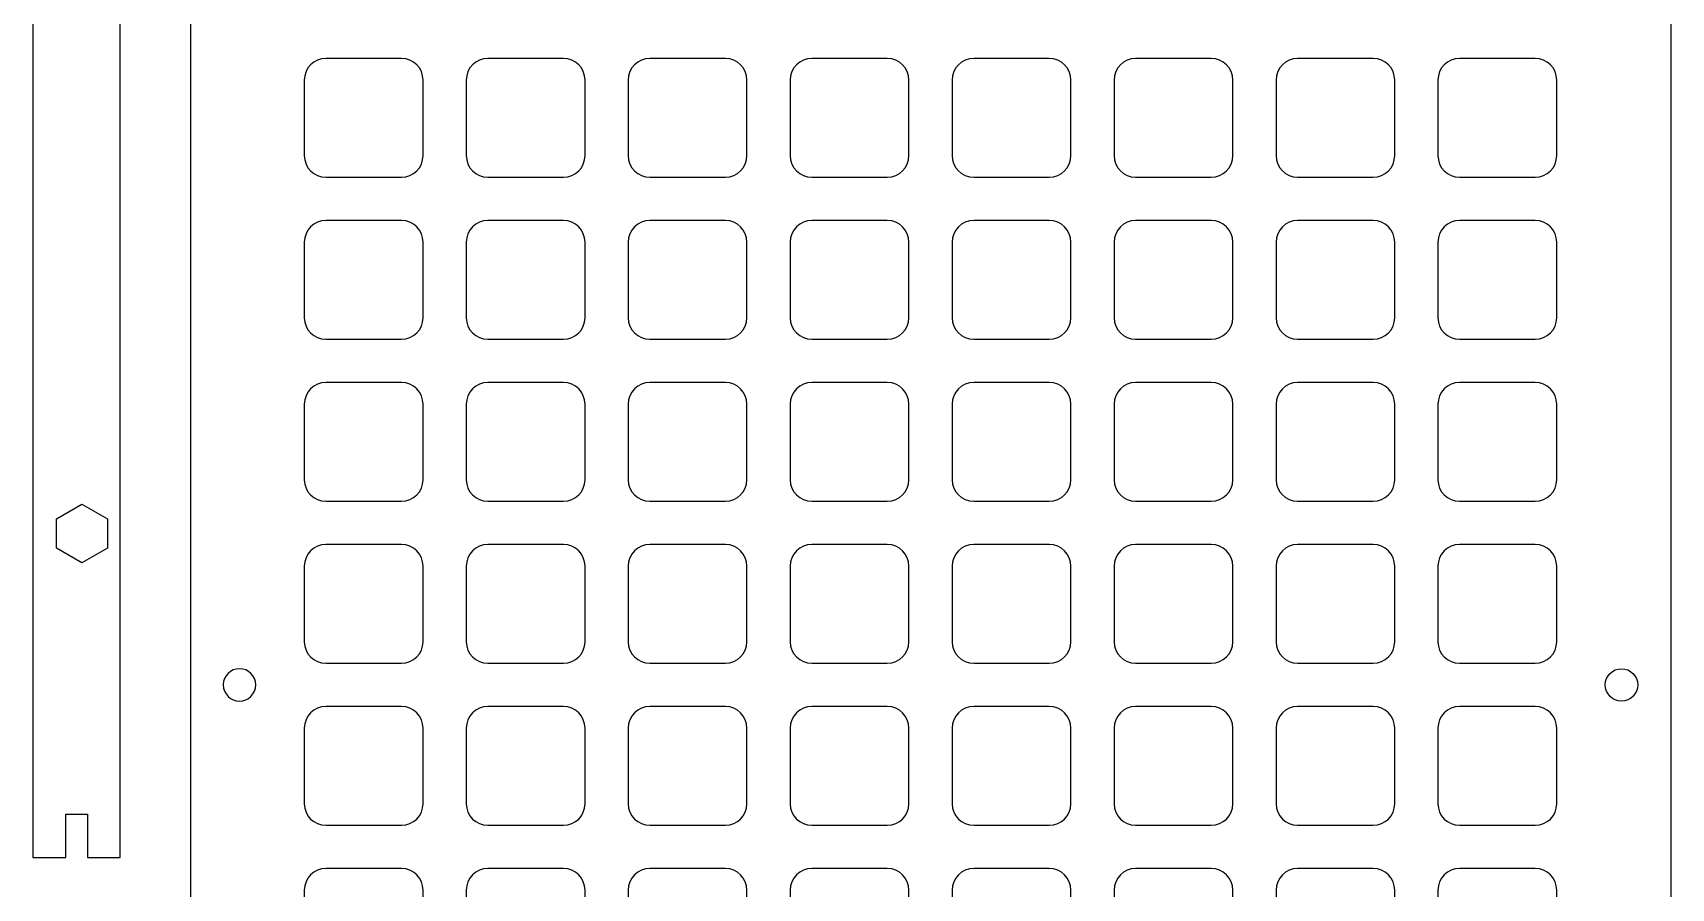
# Model space of a CAD drawing. Extents: x 6 to 603, y -295 to -9.
# Drawn here: x 5.8 to 157.5, y -171.7 to -92.5 of the extents above; entities that cross this region are included whole.
import ezdxf

# ---------------------------------------------------------------- set-up
doc = ezdxf.new("R2010")
doc.units = 0
doc.layers.add('PCB_LAYER', color=7, linetype='CONTINUOUS')
doc.layers.add('TOP__GRID_', color=7, linetype='CONTINUOUS')

# ---------------------------------------------------------------- blocks, each defined once
blk = doc.blocks.new('BLOCK_48')
at = {"layer": 'PCB_LAYER'}
for points in [[(63.09, -12.69), (63.09, -9.34), (8.32, -9.34), (8.24, -9.34), (8.15, -9.35), (8.07, -9.35), (7.98, -9.36), (7.9, -9.38), (7.82, -9.39), (7.73, -9.41), (7.65, -9.43), (7.57, -9.46), (7.49, -9.48), (7.41, -9.51), (7.33, -9.54), (7.25, -9.58), (7.18, -9.61), (7.1, -9.65), (7.03, -9.69), (6.96, -9.74), (6.89, -9.79), (6.82, -9.83), (6.75, -9.89), (6.68, -9.94), (6.62, -9.99), (6.56, -10.05), (6.5, -10.11), (6.44, -10.17), (6.39, -10.24), (6.33, -10.3), (6.28, -10.37), (6.23, -10.44), (6.18, -10.51), (6.14, -10.58), (6.1, -10.65), (6.06, -10.73), (6.02, -10.81), (5.99, -10.88), (5.95, -10.96), (5.92, -11.04), (5.9, -11.12), (5.87, -11.2), (5.85, -11.28), (5.83, -11.37), (5.82, -11.45), (5.81, -11.53), (5.79, -11.62), (5.79, -11.7), (5.78, -11.79), (5.78, -11.87), (5.78, -11.88), (5.78, -168.89), (8.84, -168.89), (8.84, -164.9), (10.84, -164.9), (10.84, -168.89), (13.89, -168.89), (13.89, -18.03), (63.09, -18.03), (63.09, -14.69), (67.09, -14.69), (67.09, -12.69), (63.09, -12.69)], [(12.69, -16.25), (10.34, -17.61), (7.99, -16.25), (7.99, -13.54), (10.34, -12.18), (12.69, -13.54), (12.69, -16.25)], [(12.69, -140.25), (10.34, -141.61), (7.99, -140.25), (7.99, -137.54), (10.34, -136.18), (12.69, -137.54), (12.69, -140.25)]]:
    blk.add_lwpolyline(points, dxfattribs=at)
blk.add_open_spline([(56.39, -11.53), (57.94, -11.53), (58.87, -12.47), (58.87, -13.85), (58.87, -15.24), (57.82, -16.06), (56.47, -16.06), (55.06, -16.06), (54, -15.16), (54, -13.77), (54, -12.32), (55.09, -11.53), (56.39, -11.53)], degree=3, knots=[0, 0, 0, 0, 1, 1, 1, 2, 2, 2, 3, 3, 3, 4, 4, 4, 4], dxfattribs=at)
blk = doc.blocks.new('BLOCK_59')
at = {"layer": 'TOP__GRID_'}
for points in [[(20.38, -25.91), (20.38, -279.91)], [(157.54, -279.91), (157.54, -25.91)]]:
    blk.add_lwpolyline(points, dxfattribs=at)
blk = doc.blocks.new('BLOCK_61')
at = {"layer": 'TOP__GRID_'}
for points in [[(23.43, -152.92), (23.43, -152.09), (24.11, -151.42), (24.93, -151.42), (25.76, -151.42), (26.43, -152.09), (26.43, -152.92), (26.43, -153.75), (25.76, -154.42), (24.93, -154.42), (24.11, -154.42), (23.43, -153.75), (23.43, -152.92)], [(152.93, -154.42), (153.76, -154.42), (154.43, -153.75), (154.43, -152.92), (154.43, -152.09), (153.76, -151.42), (152.93, -151.42), (152.11, -151.42), (151.43, -152.09), (151.43, -152.92), (151.43, -153.75), (152.11, -154.42), (152.93, -154.42)]]:
    blk.add_open_spline(points, degree=3, knots=[0, 0, 0, 0, 1, 1, 1, 2, 2, 2, 3, 3, 3, 4, 4, 4, 4], dxfattribs=at)
blk = doc.blocks.new('BLOCK_60')
at = {"layer": 'TOP__GRID_'}
for points in [[(39.93, -94.92), (41.04, -94.92), (41.93, -95.82), (41.93, -96.92), (41.93, -96.92), (41.93, -103.92), (41.93, -103.92), (41.93, -105.02), (41.04, -105.92), (39.93, -105.92), (39.93, -105.92), (32.93, -105.92), (32.93, -105.92), (31.83, -105.92), (30.93, -105.02), (30.93, -103.92), (30.93, -103.92), (30.93, -96.92), (30.93, -96.92), (30.93, -95.82), (31.83, -94.92), (32.93, -94.92), (32.93, -94.92), (39.93, -94.92), (39.93, -94.92)], [(54.93, -94.92), (56.04, -94.92), (56.93, -95.82), (56.93, -96.92), (56.93, -96.92), (56.93, -103.92), (56.93, -103.92), (56.93, -105.02), (56.04, -105.92), (54.93, -105.92), (54.93, -105.92), (47.93, -105.92), (47.93, -105.92), (46.83, -105.92), (45.93, -105.02), (45.93, -103.92), (45.93, -103.92), (45.93, -96.92), (45.93, -96.92), (45.93, -95.82), (46.83, -94.92), (47.93, -94.92), (47.93, -94.92), (54.93, -94.92), (54.93, -94.92)], [(69.93, -94.92), (71.04, -94.92), (71.93, -95.82), (71.93, -96.92), (71.93, -96.92), (71.93, -103.92), (71.93, -103.92), (71.93, -105.02), (71.04, -105.92), (69.93, -105.92), (69.93, -105.92), (62.93, -105.92), (62.93, -105.92), (61.83, -105.92), (60.93, -105.02), (60.93, -103.92), (60.93, -103.92), (60.93, -96.92), (60.93, -96.92), (60.93, -95.82), (61.83, -94.92), (62.93, -94.92), (62.93, -94.92), (69.93, -94.92), (69.93, -94.92)], [(84.93, -94.92), (86.04, -94.92), (86.93, -95.82), (86.93, -96.92), (86.93, -96.92), (86.93, -103.92), (86.93, -103.92), (86.93, -105.02), (86.04, -105.92), (84.93, -105.92), (84.93, -105.92), (77.93, -105.92), (77.93, -105.92), (76.83, -105.92), (75.93, -105.02), (75.93, -103.92), (75.93, -103.92), (75.93, -96.92), (75.93, -96.92), (75.93, -95.82), (76.83, -94.92), (77.93, -94.92), (77.93, -94.92), (84.93, -94.92), (84.93, -94.92)], [(99.93, -94.92), (101.04, -94.92), (101.93, -95.82), (101.93, -96.92), (101.93, -96.92), (101.93, -103.92), (101.93, -103.92), (101.93, -105.02), (101.04, -105.92), (99.93, -105.92), (99.93, -105.92), (92.93, -105.92), (92.93, -105.92), (91.83, -105.92), (90.93, -105.02), (90.93, -103.92), (90.93, -103.92), (90.93, -96.92), (90.93, -96.92), (90.93, -95.82), (91.83, -94.92), (92.93, -94.92), (92.93, -94.92), (99.93, -94.92), (99.93, -94.92)], [(114.93, -94.92), (116.04, -94.92), (116.93, -95.82), (116.93, -96.92), (116.93, -96.92), (116.93, -103.92), (116.93, -103.92), (116.93, -105.02), (116.04, -105.92), (114.93, -105.92), (114.93, -105.92), (107.93, -105.92), (107.93, -105.92), (106.83, -105.92), (105.93, -105.02), (105.93, -103.92), (105.93, -103.92), (105.93, -96.92), (105.93, -96.92), (105.93, -95.82), (106.83, -94.92), (107.93, -94.92), (107.93, -94.92), (114.93, -94.92), (114.93, -94.92)], [(129.93, -94.92), (131.04, -94.92), (131.93, -95.82), (131.93, -96.92), (131.93, -96.92), (131.93, -103.92), (131.93, -103.92), (131.93, -105.02), (131.04, -105.92), (129.93, -105.92), (129.93, -105.92), (122.93, -105.92), (122.93, -105.92), (121.83, -105.92), (120.93, -105.02), (120.93, -103.92), (120.93, -103.92), (120.93, -96.92), (120.93, -96.92), (120.93, -95.82), (121.83, -94.92), (122.93, -94.92), (122.93, -94.92), (129.93, -94.92), (129.93, -94.92)], [(144.93, -94.92), (146.04, -94.92), (146.93, -95.82), (146.93, -96.92), (146.93, -96.92), (146.93, -103.92), (146.93, -103.92), (146.93, -105.02), (146.04, -105.92), (144.93, -105.92), (144.93, -105.92), (137.93, -105.92), (137.93, -105.92), (136.83, -105.92), (135.93, -105.02), (135.93, -103.92), (135.93, -103.92), (135.93, -96.92), (135.93, -96.92), (135.93, -95.82), (136.83, -94.92), (137.93, -94.92), (137.93, -94.92), (144.93, -94.92), (144.93, -94.92)], [(39.93, -109.92), (41.04, -109.92), (41.93, -110.82), (41.93, -111.92), (41.93, -111.92), (41.93, -118.92), (41.93, -118.92), (41.93, -120.02), (41.04, -120.92), (39.93, -120.92), (39.93, -120.92), (32.93, -120.92), (32.93, -120.92), (31.83, -120.92), (30.93, -120.02), (30.93, -118.92), (30.93, -118.92), (30.93, -111.92), (30.93, -111.92), (30.93, -110.82), (31.83, -109.92), (32.93, -109.92), (32.93, -109.92), (39.93, -109.92), (39.93, -109.92)], [(54.93, -109.92), (56.04, -109.92), (56.93, -110.82), (56.93, -111.92), (56.93, -111.92), (56.93, -118.92), (56.93, -118.92), (56.93, -120.02), (56.04, -120.92), (54.93, -120.92), (54.93, -120.92), (47.93, -120.92), (47.93, -120.92), (46.83, -120.92), (45.93, -120.02), (45.93, -118.92), (45.93, -118.92), (45.93, -111.92), (45.93, -111.92), (45.93, -110.82), (46.83, -109.92), (47.93, -109.92), (47.93, -109.92), (54.93, -109.92), (54.93, -109.92)], [(69.93, -109.92), (71.04, -109.92), (71.93, -110.82), (71.93, -111.92), (71.93, -111.92), (71.93, -118.92), (71.93, -118.92), (71.93, -120.02), (71.04, -120.92), (69.93, -120.92), (69.93, -120.92), (62.93, -120.92), (62.93, -120.92), (61.83, -120.92), (60.93, -120.02), (60.93, -118.92), (60.93, -118.92), (60.93, -111.92), (60.93, -111.92), (60.93, -110.82), (61.83, -109.92), (62.93, -109.92), (62.93, -109.92), (69.93, -109.92), (69.93, -109.92)], [(84.93, -109.92), (86.04, -109.92), (86.93, -110.82), (86.93, -111.92), (86.93, -111.92), (86.93, -118.92), (86.93, -118.92), (86.93, -120.02), (86.04, -120.92), (84.93, -120.92), (84.93, -120.92), (77.93, -120.92), (77.93, -120.92), (76.83, -120.92), (75.93, -120.02), (75.93, -118.92), (75.93, -118.92), (75.93, -111.92), (75.93, -111.92), (75.93, -110.82), (76.83, -109.92), (77.93, -109.92), (77.93, -109.92), (84.93, -109.92), (84.93, -109.92)], [(99.93, -109.92), (101.04, -109.92), (101.93, -110.82), (101.93, -111.92), (101.93, -111.92), (101.93, -118.92), (101.93, -118.92), (101.93, -120.02), (101.04, -120.92), (99.93, -120.92), (99.93, -120.92), (92.93, -120.92), (92.93, -120.92), (91.83, -120.92), (90.93, -120.02), (90.93, -118.92), (90.93, -118.92), (90.93, -111.92), (90.93, -111.92), (90.93, -110.82), (91.83, -109.92), (92.93, -109.92), (92.93, -109.92), (99.93, -109.92), (99.93, -109.92)], [(114.93, -109.92), (116.04, -109.92), (116.93, -110.82), (116.93, -111.92), (116.93, -111.92), (116.93, -118.92), (116.93, -118.92), (116.93, -120.02), (116.04, -120.92), (114.93, -120.92), (114.93, -120.92), (107.93, -120.92), (107.93, -120.92), (106.83, -120.92), (105.93, -120.02), (105.93, -118.92), (105.93, -118.92), (105.93, -111.92), (105.93, -111.92), (105.93, -110.82), (106.83, -109.92), (107.93, -109.92), (107.93, -109.92), (114.93, -109.92), (114.93, -109.92)], [(129.93, -109.92), (131.04, -109.92), (131.93, -110.82), (131.93, -111.92), (131.93, -111.92), (131.93, -118.92), (131.93, -118.92), (131.93, -120.02), (131.04, -120.92), (129.93, -120.92), (129.93, -120.92), (122.93, -120.92), (122.93, -120.92), (121.83, -120.92), (120.93, -120.02), (120.93, -118.92), (120.93, -118.92), (120.93, -111.92), (120.93, -111.92), (120.93, -110.82), (121.83, -109.92), (122.93, -109.92), (122.93, -109.92), (129.93, -109.92), (129.93, -109.92)], [(144.93, -109.92), (146.04, -109.92), (146.93, -110.82), (146.93, -111.92), (146.93, -111.92), (146.93, -118.92), (146.93, -118.92), (146.93, -120.02), (146.04, -120.92), (144.93, -120.92), (144.93, -120.92), (137.93, -120.92), (137.93, -120.92), (136.83, -120.92), (135.93, -120.02), (135.93, -118.92), (135.93, -118.92), (135.93, -111.92), (135.93, -111.92), (135.93, -110.82), (136.83, -109.92), (137.93, -109.92), (137.93, -109.92), (144.93, -109.92), (144.93, -109.92)], [(39.93, -124.92), (41.04, -124.92), (41.93, -125.82), (41.93, -126.92), (41.93, -126.92), (41.93, -133.92), (41.93, -133.92), (41.93, -135.02), (41.04, -135.92), (39.93, -135.92), (39.93, -135.92), (32.93, -135.92), (32.93, -135.92), (31.83, -135.92), (30.93, -135.02), (30.93, -133.92), (30.93, -133.92), (30.93, -126.92), (30.93, -126.92), (30.93, -125.82), (31.83, -124.92), (32.93, -124.92), (32.93, -124.92), (39.93, -124.92), (39.93, -124.92)], [(54.93, -124.92), (56.04, -124.92), (56.93, -125.82), (56.93, -126.92), (56.93, -126.92), (56.93, -133.92), (56.93, -133.92), (56.93, -135.02), (56.04, -135.92), (54.93, -135.92), (54.93, -135.92), (47.93, -135.92), (47.93, -135.92), (46.83, -135.92), (45.93, -135.02), (45.93, -133.92), (45.93, -133.92), (45.93, -126.92), (45.93, -126.92), (45.93, -125.82), (46.83, -124.92), (47.93, -124.92), (47.93, -124.92), (54.93, -124.92), (54.93, -124.92)], [(69.93, -124.92), (71.04, -124.92), (71.93, -125.82), (71.93, -126.92), (71.93, -126.92), (71.93, -133.92), (71.93, -133.92), (71.93, -135.02), (71.04, -135.92), (69.93, -135.92), (69.93, -135.92), (62.93, -135.92), (62.93, -135.92), (61.83, -135.92), (60.93, -135.02), (60.93, -133.92), (60.93, -133.92), (60.93, -126.92), (60.93, -126.92), (60.93, -125.82), (61.83, -124.92), (62.93, -124.92), (62.93, -124.92), (69.93, -124.92), (69.93, -124.92)], [(84.93, -124.92), (86.04, -124.92), (86.93, -125.82), (86.93, -126.92), (86.93, -126.92), (86.93, -133.92), (86.93, -133.92), (86.93, -135.02), (86.04, -135.92), (84.93, -135.92), (84.93, -135.92), (77.93, -135.92), (77.93, -135.92), (76.83, -135.92), (75.93, -135.02), (75.93, -133.92), (75.93, -133.92), (75.93, -126.92), (75.93, -126.92), (75.93, -125.82), (76.83, -124.92), (77.93, -124.92), (77.93, -124.92), (84.93, -124.92), (84.93, -124.92)], [(99.93, -124.92), (101.04, -124.92), (101.93, -125.82), (101.93, -126.92), (101.93, -126.92), (101.93, -133.92), (101.93, -133.92), (101.93, -135.02), (101.04, -135.92), (99.93, -135.92), (99.93, -135.92), (92.93, -135.92), (92.93, -135.92), (91.83, -135.92), (90.93, -135.02), (90.93, -133.92), (90.93, -133.92), (90.93, -126.92), (90.93, -126.92), (90.93, -125.82), (91.83, -124.92), (92.93, -124.92), (92.93, -124.92), (99.93, -124.92), (99.93, -124.92)], [(114.93, -124.92), (116.04, -124.92), (116.93, -125.82), (116.93, -126.92), (116.93, -126.92), (116.93, -133.92), (116.93, -133.92), (116.93, -135.02), (116.04, -135.92), (114.93, -135.92), (114.93, -135.92), (107.93, -135.92), (107.93, -135.92), (106.83, -135.92), (105.93, -135.02), (105.93, -133.92), (105.93, -133.92), (105.93, -126.92), (105.93, -126.92), (105.93, -125.82), (106.83, -124.92), (107.93, -124.92), (107.93, -124.92), (114.93, -124.92), (114.93, -124.92)], [(129.93, -124.92), (131.04, -124.92), (131.93, -125.82), (131.93, -126.92), (131.93, -126.92), (131.93, -133.92), (131.93, -133.92), (131.93, -135.02), (131.04, -135.92), (129.93, -135.92), (129.93, -135.92), (122.93, -135.92), (122.93, -135.92), (121.83, -135.92), (120.93, -135.02), (120.93, -133.92), (120.93, -133.92), (120.93, -126.92), (120.93, -126.92), (120.93, -125.82), (121.83, -124.92), (122.93, -124.92), (122.93, -124.92), (129.93, -124.92), (129.93, -124.92)], [(144.93, -124.92), (146.04, -124.92), (146.93, -125.82), (146.93, -126.92), (146.93, -126.92), (146.93, -133.92), (146.93, -133.92), (146.93, -135.02), (146.04, -135.92), (144.93, -135.92), (144.93, -135.92), (137.93, -135.92), (137.93, -135.92), (136.83, -135.92), (135.93, -135.02), (135.93, -133.92), (135.93, -133.92), (135.93, -126.92), (135.93, -126.92), (135.93, -125.82), (136.83, -124.92), (137.93, -124.92), (137.93, -124.92), (144.93, -124.92), (144.93, -124.92)], [(39.93, -139.92), (41.04, -139.92), (41.93, -140.82), (41.93, -141.92), (41.93, -141.92), (41.93, -148.92), (41.93, -148.92), (41.93, -150.03), (41.04, -150.92), (39.93, -150.92), (39.93, -150.92), (32.93, -150.92), (32.93, -150.92), (31.83, -150.92), (30.93, -150.03), (30.93, -148.92), (30.93, -148.92), (30.93, -141.92), (30.93, -141.92), (30.93, -140.82), (31.83, -139.92), (32.93, -139.92), (32.93, -139.92), (39.93, -139.92), (39.93, -139.92)], [(54.93, -139.92), (56.04, -139.92), (56.93, -140.82), (56.93, -141.92), (56.93, -141.92), (56.93, -148.92), (56.93, -148.92), (56.93, -150.03), (56.04, -150.92), (54.93, -150.92), (54.93, -150.92), (47.93, -150.92), (47.93, -150.92), (46.83, -150.92), (45.93, -150.03), (45.93, -148.92), (45.93, -148.92), (45.93, -141.92), (45.93, -141.92), (45.93, -140.82), (46.83, -139.92), (47.93, -139.92), (47.93, -139.92), (54.93, -139.92), (54.93, -139.92)], [(69.93, -139.92), (71.04, -139.92), (71.93, -140.82), (71.93, -141.92), (71.93, -141.92), (71.93, -148.92), (71.93, -148.92), (71.93, -150.03), (71.04, -150.92), (69.93, -150.92), (69.93, -150.92), (62.93, -150.92), (62.93, -150.92), (61.83, -150.92), (60.93, -150.03), (60.93, -148.92), (60.93, -148.92), (60.93, -141.92), (60.93, -141.92), (60.93, -140.82), (61.83, -139.92), (62.93, -139.92), (62.93, -139.92), (69.93, -139.92), (69.93, -139.92)], [(84.93, -139.92), (86.04, -139.92), (86.93, -140.82), (86.93, -141.92), (86.93, -141.92), (86.93, -148.92), (86.93, -148.92), (86.93, -150.03), (86.04, -150.92), (84.93, -150.92), (84.93, -150.92), (77.93, -150.92), (77.93, -150.92), (76.83, -150.92), (75.93, -150.03), (75.93, -148.92), (75.93, -148.92), (75.93, -141.92), (75.93, -141.92), (75.93, -140.82), (76.83, -139.92), (77.93, -139.92), (77.93, -139.92), (84.93, -139.92), (84.93, -139.92)], [(99.93, -139.92), (101.04, -139.92), (101.93, -140.82), (101.93, -141.92), (101.93, -141.92), (101.93, -148.92), (101.93, -148.92), (101.93, -150.03), (101.04, -150.92), (99.93, -150.92), (99.93, -150.92), (92.93, -150.92), (92.93, -150.92), (91.83, -150.92), (90.93, -150.03), (90.93, -148.92), (90.93, -148.92), (90.93, -141.92), (90.93, -141.92), (90.93, -140.82), (91.83, -139.92), (92.93, -139.92), (92.93, -139.92), (99.93, -139.92), (99.93, -139.92)], [(114.93, -139.92), (116.04, -139.92), (116.93, -140.82), (116.93, -141.92), (116.93, -141.92), (116.93, -148.92), (116.93, -148.92), (116.93, -150.03), (116.04, -150.92), (114.93, -150.92), (114.93, -150.92), (107.93, -150.92), (107.93, -150.92), (106.83, -150.92), (105.93, -150.03), (105.93, -148.92), (105.93, -148.92), (105.93, -141.92), (105.93, -141.92), (105.93, -140.82), (106.83, -139.92), (107.93, -139.92), (107.93, -139.92), (114.93, -139.92), (114.93, -139.92)], [(129.93, -139.92), (131.04, -139.92), (131.93, -140.82), (131.93, -141.92), (131.93, -141.92), (131.93, -148.92), (131.93, -148.92), (131.93, -150.03), (131.04, -150.92), (129.93, -150.92), (129.93, -150.92), (122.93, -150.92), (122.93, -150.92), (121.83, -150.92), (120.93, -150.03), (120.93, -148.92), (120.93, -148.92), (120.93, -141.92), (120.93, -141.92), (120.93, -140.82), (121.83, -139.92), (122.93, -139.92), (122.93, -139.92), (129.93, -139.92), (129.93, -139.92)], [(144.93, -139.92), (146.04, -139.92), (146.93, -140.82), (146.93, -141.92), (146.93, -141.92), (146.93, -148.92), (146.93, -148.92), (146.93, -150.03), (146.04, -150.92), (144.93, -150.92), (144.93, -150.92), (137.93, -150.92), (137.93, -150.92), (136.83, -150.92), (135.93, -150.03), (135.93, -148.92), (135.93, -148.92), (135.93, -141.92), (135.93, -141.92), (135.93, -140.82), (136.83, -139.92), (137.93, -139.92), (137.93, -139.92), (144.93, -139.92), (144.93, -139.92)], [(39.93, -154.92), (41.04, -154.92), (41.93, -155.82), (41.93, -156.92), (41.93, -156.92), (41.93, -163.92), (41.93, -163.92), (41.93, -165.03), (41.04, -165.92), (39.93, -165.92), (39.93, -165.92), (32.93, -165.92), (32.93, -165.92), (31.83, -165.92), (30.93, -165.03), (30.93, -163.92), (30.93, -163.92), (30.93, -156.92), (30.93, -156.92), (30.93, -155.82), (31.83, -154.92), (32.93, -154.92), (32.93, -154.92), (39.93, -154.92), (39.93, -154.92)], [(54.93, -154.92), (56.04, -154.92), (56.93, -155.82), (56.93, -156.92), (56.93, -156.92), (56.93, -163.92), (56.93, -163.92), (56.93, -165.03), (56.04, -165.92), (54.93, -165.92), (54.93, -165.92), (47.93, -165.92), (47.93, -165.92), (46.83, -165.92), (45.93, -165.03), (45.93, -163.92), (45.93, -163.92), (45.93, -156.92), (45.93, -156.92), (45.93, -155.82), (46.83, -154.92), (47.93, -154.92), (47.93, -154.92), (54.93, -154.92), (54.93, -154.92)], [(69.93, -154.92), (71.04, -154.92), (71.93, -155.82), (71.93, -156.92), (71.93, -156.92), (71.93, -163.92), (71.93, -163.92), (71.93, -165.03), (71.04, -165.92), (69.93, -165.92), (69.93, -165.92), (62.93, -165.92), (62.93, -165.92), (61.83, -165.92), (60.93, -165.03), (60.93, -163.92), (60.93, -163.92), (60.93, -156.92), (60.93, -156.92), (60.93, -155.82), (61.83, -154.92), (62.93, -154.92), (62.93, -154.92), (69.93, -154.92), (69.93, -154.92)], [(84.93, -154.92), (86.04, -154.92), (86.93, -155.82), (86.93, -156.92), (86.93, -156.92), (86.93, -163.92), (86.93, -163.92), (86.93, -165.03), (86.04, -165.92), (84.93, -165.92), (84.93, -165.92), (77.93, -165.92), (77.93, -165.92), (76.83, -165.92), (75.93, -165.03), (75.93, -163.92), (75.93, -163.92), (75.93, -156.92), (75.93, -156.92), (75.93, -155.82), (76.83, -154.92), (77.93, -154.92), (77.93, -154.92), (84.93, -154.92), (84.93, -154.92)], [(99.93, -154.92), (101.04, -154.92), (101.93, -155.82), (101.93, -156.92), (101.93, -156.92), (101.93, -163.92), (101.93, -163.92), (101.93, -165.03), (101.04, -165.92), (99.93, -165.92), (99.93, -165.92), (92.93, -165.92), (92.93, -165.92), (91.83, -165.92), (90.93, -165.03), (90.93, -163.92), (90.93, -163.92), (90.93, -156.92), (90.93, -156.92), (90.93, -155.82), (91.83, -154.92), (92.93, -154.92), (92.93, -154.92), (99.93, -154.92), (99.93, -154.92)], [(114.93, -154.92), (116.04, -154.92), (116.93, -155.82), (116.93, -156.92), (116.93, -156.92), (116.93, -163.92), (116.93, -163.92), (116.93, -165.03), (116.04, -165.92), (114.93, -165.92), (114.93, -165.92), (107.93, -165.92), (107.93, -165.92), (106.83, -165.92), (105.93, -165.03), (105.93, -163.92), (105.93, -163.92), (105.93, -156.92), (105.93, -156.92), (105.93, -155.82), (106.83, -154.92), (107.93, -154.92), (107.93, -154.92), (114.93, -154.92), (114.93, -154.92)], [(129.93, -154.92), (131.04, -154.92), (131.93, -155.82), (131.93, -156.92), (131.93, -156.92), (131.93, -163.92), (131.93, -163.92), (131.93, -165.03), (131.04, -165.92), (129.93, -165.92), (129.93, -165.92), (122.93, -165.92), (122.93, -165.92), (121.83, -165.92), (120.93, -165.03), (120.93, -163.92), (120.93, -163.92), (120.93, -156.92), (120.93, -156.92), (120.93, -155.82), (121.83, -154.92), (122.93, -154.92), (122.93, -154.92), (129.93, -154.92), (129.93, -154.92)], [(144.93, -154.92), (146.04, -154.92), (146.93, -155.82), (146.93, -156.92), (146.93, -156.92), (146.93, -163.92), (146.93, -163.92), (146.93, -165.03), (146.04, -165.92), (144.93, -165.92), (144.93, -165.92), (137.93, -165.92), (137.93, -165.92), (136.83, -165.92), (135.93, -165.03), (135.93, -163.92), (135.93, -163.92), (135.93, -156.92), (135.93, -156.92), (135.93, -155.82), (136.83, -154.92), (137.93, -154.92), (137.93, -154.92), (144.93, -154.92), (144.93, -154.92)], [(39.93, -169.92), (41.04, -169.92), (41.93, -170.82), (41.93, -171.92), (41.93, -171.92), (41.93, -178.92), (41.93, -178.92), (41.93, -180.03), (41.04, -180.92), (39.93, -180.92), (39.93, -180.92), (32.93, -180.92), (32.93, -180.92), (31.83, -180.92), (30.93, -180.03), (30.93, -178.92), (30.93, -178.92), (30.93, -171.92), (30.93, -171.92), (30.93, -170.82), (31.83, -169.92), (32.93, -169.92), (32.93, -169.92), (39.93, -169.92), (39.93, -169.92)], [(54.93, -169.92), (56.04, -169.92), (56.93, -170.82), (56.93, -171.92), (56.93, -171.92), (56.93, -178.92), (56.93, -178.92), (56.93, -180.03), (56.04, -180.92), (54.93, -180.92), (54.93, -180.92), (47.93, -180.92), (47.93, -180.92), (46.83, -180.92), (45.93, -180.03), (45.93, -178.92), (45.93, -178.92), (45.93, -171.92), (45.93, -171.92), (45.93, -170.82), (46.83, -169.92), (47.93, -169.92), (47.93, -169.92), (54.93, -169.92), (54.93, -169.92)], [(69.93, -169.92), (71.04, -169.92), (71.93, -170.82), (71.93, -171.92), (71.93, -171.92), (71.93, -178.92), (71.93, -178.92), (71.93, -180.03), (71.04, -180.92), (69.93, -180.92), (69.93, -180.92), (62.93, -180.92), (62.93, -180.92), (61.83, -180.92), (60.93, -180.03), (60.93, -178.92), (60.93, -178.92), (60.93, -171.92), (60.93, -171.92), (60.93, -170.82), (61.83, -169.92), (62.93, -169.92), (62.93, -169.92), (69.93, -169.92), (69.93, -169.92)], [(84.93, -169.92), (86.04, -169.92), (86.93, -170.82), (86.93, -171.92), (86.93, -171.92), (86.93, -178.92), (86.93, -178.92), (86.93, -180.03), (86.04, -180.92), (84.93, -180.92), (84.93, -180.92), (77.93, -180.92), (77.93, -180.92), (76.83, -180.92), (75.93, -180.03), (75.93, -178.92), (75.93, -178.92), (75.93, -171.92), (75.93, -171.92), (75.93, -170.82), (76.83, -169.92), (77.93, -169.92), (77.93, -169.92), (84.93, -169.92), (84.93, -169.92)], [(99.93, -169.92), (101.04, -169.92), (101.93, -170.82), (101.93, -171.92), (101.93, -171.92), (101.93, -178.92), (101.93, -178.92), (101.93, -180.03), (101.04, -180.92), (99.93, -180.92), (99.93, -180.92), (92.93, -180.92), (92.93, -180.92), (91.83, -180.92), (90.93, -180.03), (90.93, -178.92), (90.93, -178.92), (90.93, -171.92), (90.93, -171.92), (90.93, -170.82), (91.83, -169.92), (92.93, -169.92), (92.93, -169.92), (99.93, -169.92), (99.93, -169.92)], [(114.93, -169.92), (116.04, -169.92), (116.93, -170.82), (116.93, -171.92), (116.93, -171.92), (116.93, -178.92), (116.93, -178.92), (116.93, -180.03), (116.04, -180.92), (114.93, -180.92), (114.93, -180.92), (107.93, -180.92), (107.93, -180.92), (106.83, -180.92), (105.93, -180.03), (105.93, -178.92), (105.93, -178.92), (105.93, -171.92), (105.93, -171.92), (105.93, -170.82), (106.83, -169.92), (107.93, -169.92), (107.93, -169.92), (114.93, -169.92), (114.93, -169.92)], [(129.93, -169.92), (131.04, -169.92), (131.93, -170.82), (131.93, -171.92), (131.93, -171.92), (131.93, -178.92), (131.93, -178.92), (131.93, -180.03), (131.04, -180.92), (129.93, -180.92), (129.93, -180.92), (122.93, -180.92), (122.93, -180.92), (121.83, -180.92), (120.93, -180.03), (120.93, -178.92), (120.93, -178.92), (120.93, -171.92), (120.93, -171.92), (120.93, -170.82), (121.83, -169.92), (122.93, -169.92), (122.93, -169.92), (129.93, -169.92), (129.93, -169.92)], [(144.93, -169.92), (146.04, -169.92), (146.93, -170.82), (146.93, -171.92), (146.93, -171.92), (146.93, -178.92), (146.93, -178.92), (146.93, -180.03), (146.04, -180.92), (144.93, -180.92), (144.93, -180.92), (137.93, -180.92), (137.93, -180.92), (136.83, -180.92), (135.93, -180.03), (135.93, -178.92), (135.93, -178.92), (135.93, -171.92), (135.93, -171.92), (135.93, -170.82), (136.83, -169.92), (137.93, -169.92), (137.93, -169.92), (144.93, -169.92), (144.93, -169.92)]]:
    blk.add_open_spline(points, degree=3, knots=[0, 0, 0, 0, 1, 1, 1, 2, 2, 2, 3, 3, 3, 4, 4, 4, 5, 5, 5, 6, 6, 6, 7, 7, 7, 8, 8, 8, 8], dxfattribs=at)
blk.add_blockref('BLOCK_61', (0, 0), dxfattribs=at)
blk = doc.blocks.new('BLOCK_58')
at = {"layer": 'TOP__GRID_'}
for name in ['BLOCK_59', 'BLOCK_60']:
    blk.add_blockref(name, (0, 0), dxfattribs=at)

msp = doc.modelspace()

# ---------------------------------------------------------------- block references
at = {"layer": 'PCB_LAYER'}
msp.add_blockref('BLOCK_48', (0, 0), dxfattribs=at)
at = {"layer": 'TOP__GRID_'}
msp.add_blockref('BLOCK_58', (0, 0), dxfattribs=at)

doc.saveas('drawing.dxf')
